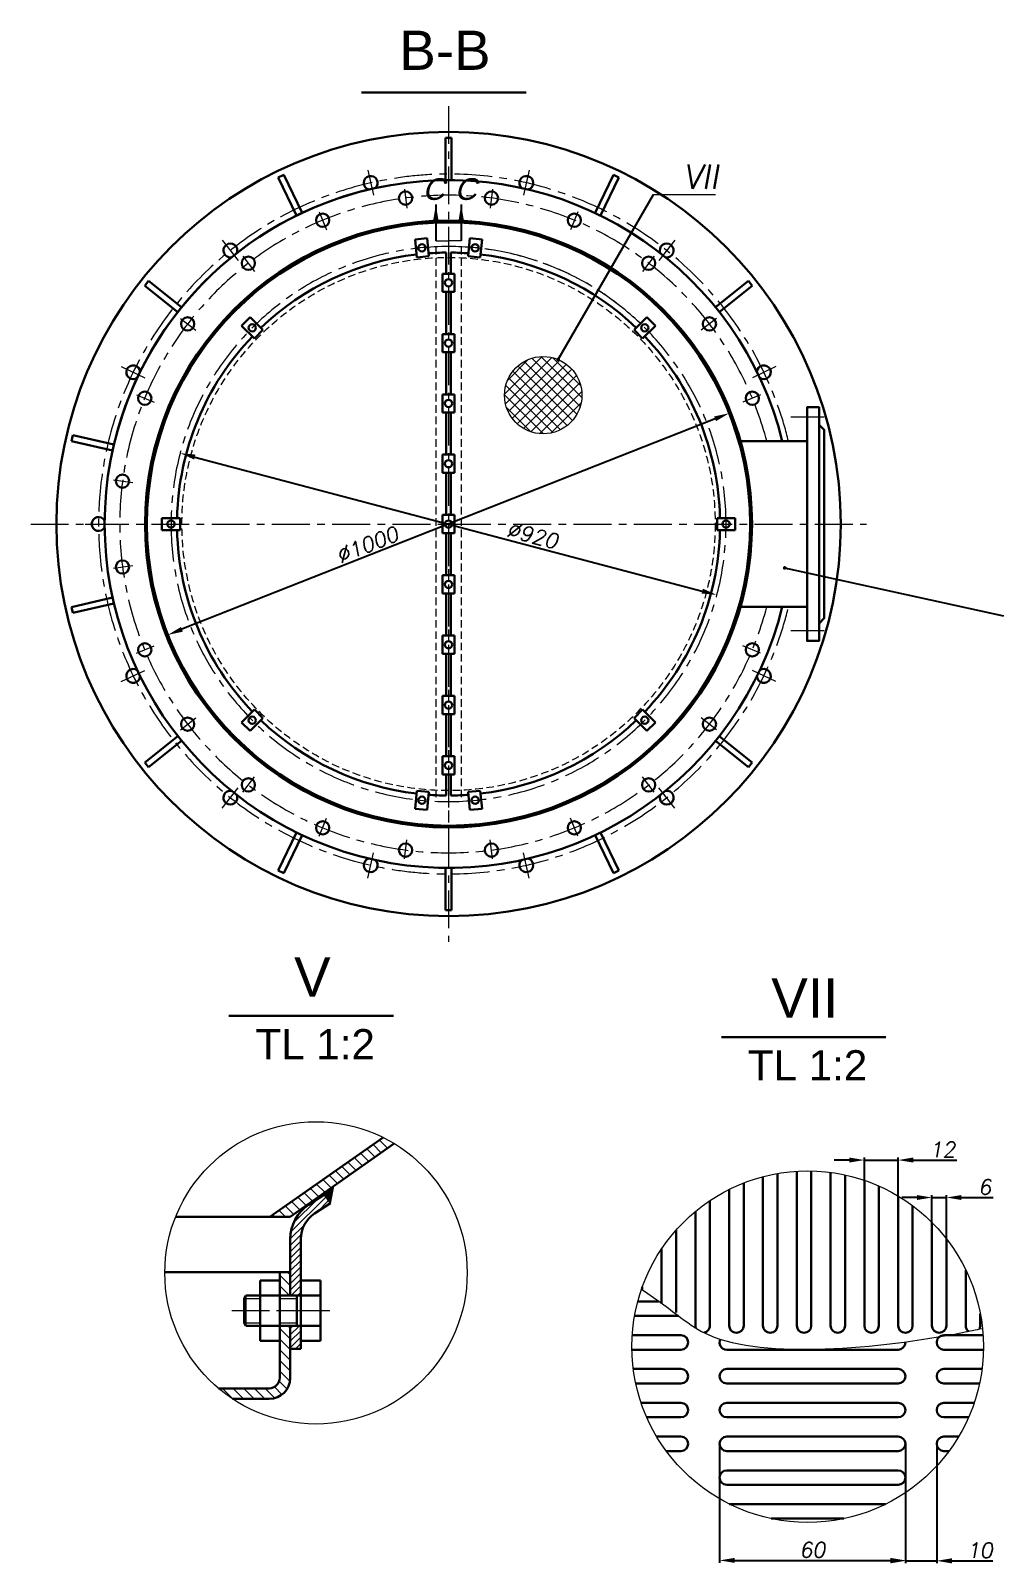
# Model space of a CAD drawing. Header units: inches. Extents: x -9 to 5931, y 0 to 8400.
# Drawn here: x 2730 to 4334, y 3956 to 6497 of the extents above; entities that cross this region are included whole.
import ezdxf

# ---------------------------------------------------------------- set-up
doc = ezdxf.new("R2010")
doc.units = ezdxf.units.IN
doc.header["$LTSCALE"] = 50
doc.header["$MEASUREMENT"] = 0
doc.linetypes.add('CENTER', pattern=[2, 1.25, -0.25, 0.25, -0.25])
doc.linetypes.add('HIDDEN', pattern=[0.375, 0.25, -0.125])
for name, color, linetype, lineweight in [('Dam', 2, 'Continuous', 30), ('Khuat', 6, 'HIDDEN', 13), ('kthuoc', 3, 'Continuous', 13), ('manh', 4, 'Continuous', 13), ('Net manh', 3, 'Continuous', 13), ('Tam', 1, 'CENTER', 13), ('Tam dut', 1, 'CENTER', 13)]:
    doc.layers.add(name, color=color, linetype=linetype, lineweight=lineweight)
doc.styles.add('1', font='VNARIAL.ttf', dxfattribs={"oblique": 15, "height": 25})
doc.styles.add('chu2.5', font='txt.shx', dxfattribs={"oblique": 10, "height": 25})
doc.styles.add('chu50', font='VNARIAL.ttf', dxfattribs={"height": 50})
doc.styles.add('chu65', font='VNARIAL.ttf', dxfattribs={"height": 65})
doc.dimstyles.new('kichthuoc2.5', dxfattribs={"dimtxt": 25, "dimasz": 25, "dimexe": 4, "dimexo": 0, "dimgap": 5, "dimtad": 1, "dimtoh": 1, "dimdec": 0, "dimzin": 0, "dimdsep": 46, "dimtxsty": 'chu2.5', "dimcen": 5, "dimclrd": 256, "dimclre": 256, "dimclrt": 256, "dimadec": 0, "dimazin": 0, "dimtfac": 1, "dimtdec": 0, "dimtmove": 0, "dimatfit": 0, "dimfxl": 0, "dimtolj": 1, "dimtzin": 0, "dimarcsym": 0})
pattern_1 = [(135, (-1882.745, 956.447), (-8.838835, -8.838835), [])]
pattern_2 = [(45, (-1903.2934, 1435.41), (-5.303301, 5.303301), [])]

# ---------------------------------------------------------------- blocks, each defined once
blk = doc.blocks.new('*D43')
at = {"layer": 'DEFPOINTS', "color": 0}
for p in [(3887.3, 5862.7), (2957.2, 5495.4)]:
    blk.add_point(p, dxfattribs=at)
at = {"layer": 'Net manh', "lineweight": -2}
blk.add_line((3864.1, 5853.5), (2980.5, 5504.6), dxfattribs=at)
at = {"layer": 'Net manh'}
for points in [[(3862.5, 5857.4), (3865.6, 5849.6), (3887.3, 5862.7)], [(2978.9, 5508.5), (2982, 5500.7), (2957.2, 5495.4)]]:
    blk.add_solid(points, dxfattribs=at)
at = {"layer": 'Net manh', "insert": (3287.5, 5644.7), "char_height": 25, "attachment_point": 5, "rotation": 21.5475, "style": 'chu2.5'}
blk.add_mtext('\\A1;∅1000', dxfattribs=at)
blk = doc.blocks.new('*D44')
at = {"layer": 'DEFPOINTS', "color": 0}
for p in [(2977.5, 5796.6), (3867, 5561.6)]:
    blk.add_point(p, dxfattribs=at)
at = {"layer": 'Net manh', "lineweight": -2}
blk.add_line((3001.7, 5790.2), (3842.8, 5568), dxfattribs=at)
at = {"layer": 'Net manh'}
for points in [[(3002.8, 5794.2), (3000.6, 5786.1), (2977.5, 5796.6)], [(3843.9, 5572), (3841.8, 5563.9), (3867, 5561.6)]]:
    blk.add_solid(points, dxfattribs=at)
at = {"layer": 'Net manh', "insert": (3561.3, 5660.4), "char_height": 25, "attachment_point": 5, "rotation": 345.2021, "style": 'chu2.5'}
blk.add_mtext('\\A1;∅920', dxfattribs=at)
blk = doc.blocks.new('*D59')
at = {"layer": 'DEFPOINTS', "color": 0}
for p in [(3871.5, 4154.5), (4179.5, 4154.5), (4179.5, 3961.2)]:
    blk.add_point(p, dxfattribs=at)
at = {"layer": 'kthuoc', "lineweight": -2}
for p, q in [((3871.5, 4154.5), (3871.5, 3957.2)), ((4179.5, 4154.5), (4179.5, 3957.2)), ((3896.5, 3961.2), (4154.5, 3961.2))]:
    blk.add_line(p, q, dxfattribs=at)
at = {"layer": 'kthuoc'}
for points in [[(3896.5, 3965.4), (3896.5, 3957.1), (3871.5, 3961.2)], [(4154.5, 3965.4), (4154.5, 3957.1), (4179.5, 3961.2)]]:
    blk.add_solid(points, dxfattribs=at)
at = {"layer": 'kthuoc', "insert": (4025.5, 3978.7), "char_height": 25, "attachment_point": 5, "style": 'chu2.5'}
blk.add_mtext('\\A1;60', dxfattribs=at)
blk = doc.blocks.new('*D60')
at = {"layer": 'DEFPOINTS', "color": 0}
for p in [(4179.5, 4154.5), (4231.5, 4154.5), (4231.5, 3960.5)]:
    blk.add_point(p, dxfattribs=at)
at = {"layer": 'kthuoc', "lineweight": -2}
for p, q in [((4179.5, 4154.5), (4179.5, 3956.5)), ((4231.5, 4154.5), (4231.5, 3956.5)), ((4154.5, 3960.5), (4129.5, 3960.5)), ((4179.5, 3960.5), (4231.5, 3960.5)), ((4256.5, 3960.5), (4324.4, 3960.5))]:
    blk.add_line(p, q, dxfattribs=at)
at = {"layer": 'kthuoc'}
for points in [[(4154.5, 3964.7), (4154.5, 3956.3), (4179.5, 3960.5)], [(4256.5, 3964.7), (4256.5, 3956.3), (4231.5, 3960.5)]]:
    blk.add_solid(points, dxfattribs=at)
at = {"layer": 'kthuoc', "insert": (4302.9, 3978), "char_height": 25, "attachment_point": 5, "style": 'chu2.5'}
blk.add_mtext('\\A1;10', dxfattribs=at)
blk = doc.blocks.new('*D61')
at = {"layer": 'DEFPOINTS', "color": 0}
for p in [(4167.5, 4624.8), (4111.5, 4534.5), (4167.5, 4534.5)]:
    blk.add_point(p, dxfattribs=at)
at = {"layer": 'kthuoc', "lineweight": -2}
for p, q in [((4086.5, 4624.8), (4061.5, 4624.8)), ((4111.5, 4534.5), (4111.5, 4628.8)), ((4111.5, 4624.8), (4167.5, 4624.8)), ((4167.5, 4534.5), (4167.5, 4628.8)), ((4192.5, 4624.8), (4264.6, 4624.8))]:
    blk.add_line(p, q, dxfattribs=at)
at = {"layer": 'kthuoc'}
for points in [[(4086.5, 4629), (4086.5, 4620.7), (4111.5, 4624.8)], [(4192.5, 4629), (4192.5, 4620.7), (4167.5, 4624.8)]]:
    blk.add_solid(points, dxfattribs=at)
at = {"layer": 'kthuoc', "insert": (4241.1, 4642.3), "char_height": 25, "attachment_point": 5, "style": 'chu2.5'}
blk.add_mtext('\\A1;12', dxfattribs=at)
blk = doc.blocks.new('*D62')
at = {"layer": 'DEFPOINTS', "color": 0}
for p in [(4247.5, 4562.7), (4223.5, 4493.1), (4247.5, 4482.4)]:
    blk.add_point(p, dxfattribs=at)
at = {"layer": 'kthuoc', "lineweight": -2}
for p, q in [((4198.5, 4562.7), (4173.5, 4562.7)), ((4223.5, 4493.1), (4223.5, 4566.7)), ((4223.5, 4562.7), (4247.5, 4562.7)), ((4247.5, 4482.4), (4247.5, 4566.7)), ((4272.5, 4562.7), (4325, 4562.7))]:
    blk.add_line(p, q, dxfattribs=at)
at = {"layer": 'kthuoc'}
for points in [[(4198.5, 4566.9), (4198.5, 4558.6), (4223.5, 4562.7)], [(4272.5, 4566.9), (4272.5, 4558.6), (4247.5, 4562.7)]]:
    blk.add_solid(points, dxfattribs=at)
at = {"layer": 'kthuoc', "insert": (4311.2, 4580.2), "char_height": 25, "attachment_point": 5, "style": 'chu2.5'}
blk.add_mtext('\\A1;6', dxfattribs=at)

msp = doc.modelspace()

# ---------------------------------------------------------------- hatches: boundary and pattern name
at = {"layer": 'kthuoc'}
h = msp.add_hatch(dxfattribs=at)
h.set_pattern_fill('ANSI31', color=256, scale=100, angle=90, style=0)
h.set_pattern_definition(pattern_1)
h.paths.add_polyline_path([(3332.3, 4652.1, 0.021115), (3313.8, 4662.3), (3125.9, 4530.6), (3160, 4530.6)])
msp.add_hatch(color=256, dxfattribs=at).paths.add_polyline_path([(3232, 4581.4), (3213.5, 4568.3), (3214.7, 4566.6), (3216.8, 4568), (3226.4, 4553.4)])
h = msp.add_hatch(dxfattribs=at)
h.set_pattern_fill('ANSI31', color=256, scale=60, style=0)
h.set_pattern_definition(pattern_2)
h.paths.add_polyline_path([(3177.5, 4494.3, -0.252264), (3200, 4536), (3226.4, 4553.4), (3216.8, 4568), (3190.4, 4550.6, 0.252264), (3160, 4494.3), (3160, 4438.9), (3160, 4400.2), (3177.5, 4400.2)])
h = msp.add_hatch(dxfattribs=at)
h.set_pattern_fill('ANSI31', color=256, scale=100, angle=90, style=0)
h.set_pattern_definition(pattern_1)
h.paths.add_polyline_path([(3160, 4438.9), (3142.5, 4438.9), (3142.5, 4400.2), (3160, 4400.2)])
h = msp.add_hatch(dxfattribs=at)
h.set_pattern_fill('ANSI31', color=256, scale=100, angle=90, style=0)
h.set_pattern_definition(pattern_1)
h.paths.add_polyline_path([(3160, 4263.9), (3160, 4350.2), (3142.5, 4350.2), (3142.5, 4325.2), (3142.5, 4263.9, -0.414214), (3125, 4246.4), (3041, 4246.4, 0.029148), (3064.3, 4228.9), (3125, 4228.9, 0.414214)])
h = msp.add_hatch(dxfattribs=at)
h.set_pattern_fill('ANSI31', color=256, scale=60, style=0)
h.set_pattern_definition(pattern_2)
h.paths.add_polyline_path([(3177.5, 4350.2), (3160, 4350.2), (3160, 4311.7), (3177.5, 4311.7)])
at = {"layer": 'Net manh'}
h = msp.add_hatch(dxfattribs=at)
h.set_pattern_fill('ANSI31', color=256, scale=20, angle=90, style=0)
h.set_pattern_definition([(45, (12104.2549, -1661.0644), (1.76776695, -1.76776695), [])])
edge = h.paths.add_edge_path()
edge.add_arc((3422.3, 5679.1), 503, 90, 270, ccw=False)
edge.add_arc((3422.3, 5679.1), 503, 270, 450, ccw=False)
edge = h.paths.add_edge_path(flags=16)
edge.add_arc((3422.3, 5679.1), 500, 90, 270, ccw=False)
edge.add_arc((3422.3, 5679.1), 500, 270, 450, ccw=False)
h = msp.add_hatch(dxfattribs=at)
h.set_pattern_fill('ANSI37', color=256, scale=100, angle=90, style=0)
h.set_pattern_definition([(45, (6864.261, -1468.997), (8.838835, -8.838835), []), (315, (6864.261, -1468.997), (-8.838835, -8.838835), [])])
h.paths.add_polyline_path([(3643.3, 5892.7, 1), (3515, 5892.7, 1)])

# ---------------------------------------------------------------- linework, layer by layer
at = {"layer": 'Dam'}
for p, q in [((3278.2, 6394.3), (3550.8, 6394.3)), ((3417.3, 6319.1), (3427.3, 6319.1)), ((3417.3, 6319.1), (3417.3, 6249)), ((3427.3, 6319.1), (3427.3, 6249)), ((3140.1, 6253.5), (3149.1, 6257.9)), ((3140.1, 6253.5), (3170.5, 6190.4)), ((3149.1, 6257.9), (3179.5, 6194.8)), ((3695.5, 6257.9), (3665.1, 6194.8)), ((3704.5, 6253.5), (3674.1, 6190.4)), ((3695.5, 6257.9), (3704.5, 6253.5)), ((2918.8, 6074.2), (2925, 6082)), ((2918.8, 6074.2), (2973.5, 6030.5)), ((2925, 6082), (2979.8, 6038.4)), ((3919.5, 6082), (3864.8, 6038.4)), ((3925.8, 6074.2), (3871, 6030.5)), ((3919.5, 6082), (3925.8, 6074.2)), ((2797.2, 5816.6), (2799.4, 5826.4)), ((2799.4, 5826.4), (2867.7, 5810.8)), ((2797.2, 5816.6), (2865.5, 5801)), ((2797.2, 5541.5), (2865.5, 5557.1)), ((2799.4, 5531.8), (2797.2, 5541.5)), ((2799.4, 5531.8), (2867.7, 5547.4)), ((2918.8, 5283.9), (2973.5, 5327.6)), ((2925, 5276.1), (2979.8, 5319.8)), ((3919.5, 5276.1), (3864.8, 5319.8)), ((3925.8, 5283.9), (3871, 5327.6)), ((2925, 5276.1), (2918.8, 5283.9)), ((3925.8, 5283.9), (3919.5, 5276.1)), ((3140.1, 5104.6), (3170.5, 5167.7)), ((3149.1, 5100.3), (3179.5, 5163.4)), ((3695.5, 5100.3), (3665.1, 5163.4)), ((3704.5, 5104.6), (3674.1, 5167.7)), ((3417.3, 5039.1), (3417.3, 5109.1)), ((3427.3, 5039.1), (3427.3, 5109.1)), ((3149.1, 5100.3), (3140.1, 5104.6)), ((3704.5, 5104.6), (3695.5, 5100.3)), ((3427.3, 5039.1), (3417.3, 5039.1)), ((3058.4, 4863.8), (3331.1, 4863.8)), ((3072.5, 4863.8), (3213.3, 4863.8)), ((3874.5, 4828.8), (4147.2, 4828.8)), ((3888.6, 4828.8), (4029.4, 4828.8)), ((3125.9, 4530.6), (3313.8, 4662.3)), ((3160, 4530.6), (3332.3, 4652.1)), ((3967.5, 4350.5), (3967.5, 4602.4)), ((3999.5, 4350.5), (3999.5, 4606.2)), ((4023.5, 4350.5), (4023.5, 4606.7)), ((4055.5, 4350.5), (4055.5, 4604.2)), ((4079.5, 4350.5), (4079.5, 4600)), ((3887.5, 4350.5), (3887.5, 4576.2)), ((3887.5, 4350.5), (3887.5, 4576.2)), ((3911.5, 4350.5), (3911.5, 4586.8)), ((3911.5, 4350.5), (3911.5, 4586.8)), ((3943.5, 4350.5), (3943.5, 4597.2)), ((4111.5, 4350.5), (4111.5, 4591.1)), ((4135.5, 4350.5), (4135.5, 4581.7)), ((3190.4, 4550.6), (3216.8, 4568)), ((3200, 4536), (3226.4, 4553.4)), ((3216.8, 4568), (3226.4, 4553.4)), ((3855.5, 4350.5), (3855.5, 4557.6)), ((3855.5, 4350.5), (3855.5, 4557.6)), ((4167.5, 4350.5), (4167.5, 4565.1)), ((4191.5, 4350.5), (4191.5, 4549)), ((3160, 4530.6), (2969.9, 4530.6)), ((3831.5, 4350.5), (3831.5, 4539.7)), ((3831.5, 4355.6), (3831.5, 4539.7)), ((3799.5, 4372.3), (3799.5, 4508.7)), ((3799.5, 4372.3), (3799.5, 4508.7)), ((4223.5, 4350.5), (4223.5, 4521.3)), ((3160, 4438.9), (3160, 4494.3)), ((3177.5, 4311.7), (3177.5, 4494.3)), ((3775.5, 4387), (3775.5, 4477.7)), ((3775.5, 4387), (3775.5, 4477.7)), ((4247.5, 4350.5), (4247.5, 4494.1)), ((3160, 4438.9), (2952.1, 4438.9)), ((3110.2, 4375.2), (3110.2, 4425.2)), ((3110.2, 4425.2), (3142.5, 4425.2)), ((3142.5, 4438.9), (3142.5, 4263.9)), ((3142.5, 4425.2), (3142.5, 4400.2)), ((3160, 4438.9), (3160, 4400.2)), ((3160, 4438.9), (3160, 4400.2)), ((3177.5, 4425.2), (3209.9, 4425.2)), ((3209.9, 4425.2), (3209.9, 4325.2)), ((4279.5, 4350.5), (4279.5, 4442.5)), ((3083.4, 4395.2), (3086.6, 4400.2)), ((3086.6, 4400.2), (3209.9, 4400.2)), ((3170.7, 4400.2), (3170.7, 4350.2)), ((3743.5, 4409.7), (3743.5, 4414.5)), ((3083.4, 4395.2), (3083.4, 4355.2)), ((3110.2, 4325.2), (3110.2, 4375.2)), ((3142.5, 4375.2), (3142.5, 4325.2)), ((3736, 4390.5), (3770.4, 4390.5)), ((4303.5, 4350.5), (4303.5, 4370.1)), ((3083.4, 4355.2), (3086.6, 4350.2)), ((3086.6, 4350.2), (3209.9, 4350.2)), ((3160, 4350.2), (3160, 4263.9)), ((3160, 4350.2), (3160, 4263.9)), ((3730.7, 4366.5), (3803.5, 4366.5)), ((3110.2, 4325.2), (3142.5, 4325.2)), ((3177.5, 4325.2), (3209.9, 4325.2)), ((3726.8, 4334.5), (3807.5, 4334.5)), ((4308.1, 4334.5), (4243.5, 4334.5)), ((3177.5, 4311.7), (3160, 4311.7)), ((3726.2, 4310.5), (3807.5, 4310.5)), ((3883.5, 4310.5), (4167.5, 4310.5)), ((4308.7, 4310.5), (4243.5, 4310.5)), ((3728.5, 4278.5), (3807.5, 4278.5)), ((3883.5, 4278.5), (4167.5, 4278.5)), ((4306.4, 4278.5), (4243.5, 4278.5)), ((3125, 4246.4), (3041, 4246.4)), ((3732.6, 4254.5), (3807.5, 4254.5)), ((3883.5, 4254.5), (4167.5, 4254.5)), ((4302.3, 4254.5), (4243.5, 4254.5)), ((3125, 4228.9), (3064.3, 4228.9)), ((3741.4, 4222.5), (3807.5, 4222.5)), ((3883.5, 4222.5), (4167.5, 4222.5)), ((4293.5, 4222.5), (4243.5, 4222.5)), ((3750.7, 4198.5), (3807.5, 4198.5)), ((3883.5, 4198.5), (4167.5, 4198.5)), ((4284.2, 4198.5), (4243.5, 4198.5)), ((3767.2, 4166.5), (3807.5, 4166.5)), ((3783.1, 4142.5), (3807.5, 4142.5)), ((3883.5, 4166.5), (4167.5, 4166.5)), ((3883.5, 4142.5), (4167.5, 4142.5)), ((4267.7, 4166.5), (4243.5, 4166.5)), ((4251.8, 4142.5), (4243.5, 4142.5)), ((3883.5, 4110.5), (4167.5, 4110.5)), ((3883.5, 4086.5), (4167.5, 4086.5)), ((3888.1, 4054.5), (4146.8, 4054.5)), ((3957.3, 4030.5), (4077.6, 4030.5))]:
    msp.add_line(p, q, dxfattribs=at)
at = {"layer": 'Dam', "color": 2}
for p, q in [((3366.8, 6150.9), (3386.7, 6152.8)), ((3369.7, 6121.1), (3366.8, 6150.9)), ((3389.6, 6123), (3386.7, 6152.8)), ((3455, 6123), (3457.8, 6152.8)), ((3477.8, 6150.9), (3457.8, 6152.8)), ((3474.9, 6121.1), (3477.8, 6150.9)), ((3389.6, 6123), (3369.7, 6121.1)), ((3418.3, 6129), (3418.3, 6094.1)), ((3418.3, 6129), (3418.3, 6094.1)), ((3426.3, 6129), (3426.3, 6094.1)), ((3426.3, 6129), (3426.3, 6094.1)), ((3455, 6123), (3474.9, 6121.1)), ((3412.3, 6094.1), (3432.3, 6094.1)), ((3412.3, 6064.1), (3412.3, 6094.1)), ((3412.3, 6064.1), (3412.3, 6094.1)), ((3432.3, 6094.1), (3412.3, 6094.1)), ((3432.3, 6064.1), (3432.3, 6094.1)), ((3432.3, 6064.1), (3432.3, 6094.1)), ((3432.3, 6064.1), (3412.3, 6064.1)), ((3412.3, 6064.1), (3432.3, 6064.1)), ((3418.3, 6064.1), (3418.3, 5994.1)), ((3418.3, 6064.1), (3418.3, 5994.1)), ((3426.3, 6064.1), (3426.3, 5994.1)), ((3426.3, 6064.1), (3426.3, 5994.1)), ((3093.5, 6022), (3079.3, 6007.9)), ((3114.7, 6000.8), (3093.5, 6022)), ((3729.9, 6000.8), (3751.1, 6022)), ((3751.1, 6022), (3765.2, 6007.9)), ((3100.5, 5986.7), (3079.3, 6007.9)), ((3100.5, 5986.7), (3114.7, 6000.8)), ((3744, 5986.7), (3729.9, 6000.8)), ((3744, 5986.7), (3765.2, 6007.9)), ((3412.3, 5994.1), (3432.3, 5994.1)), ((3412.3, 5964.1), (3412.3, 5994.1)), ((3412.3, 5964.1), (3412.3, 5994.1)), ((3432.3, 5994.1), (3412.3, 5994.1)), ((3432.3, 5964.1), (3432.3, 5994.1)), ((3432.3, 5964.1), (3432.3, 5994.1)), ((3432.3, 5964.1), (3412.3, 5964.1)), ((3412.3, 5964.1), (3432.3, 5964.1)), ((3418.3, 5964.1), (3418.3, 5894.1)), ((3418.3, 5964.1), (3418.3, 5894.1)), ((3426.3, 5964.1), (3426.3, 5894.1)), ((3426.3, 5964.1), (3426.3, 5894.1)), ((3412.3, 5894.1), (3432.3, 5894.1)), ((3412.3, 5864.1), (3412.3, 5894.1)), ((3412.3, 5864.1), (3412.3, 5894.1)), ((3432.3, 5894.1), (3412.3, 5894.1)), ((3432.3, 5864.1), (3432.3, 5894.1)), ((3432.3, 5864.1), (3432.3, 5894.1)), ((3432.3, 5864.1), (3412.3, 5864.1)), ((3412.3, 5864.1), (3432.3, 5864.1)), ((3418.3, 5864.1), (3418.3, 5794.1)), ((3418.3, 5864.1), (3418.3, 5794.1)), ((3426.3, 5864.1), (3426.3, 5794.1)), ((3426.3, 5864.1), (3426.3, 5794.1)), ((4036.5, 5843.7), (4036.5, 5514.5)), ((3412.3, 5794.1), (3432.3, 5794.1)), ((3412.3, 5764.1), (3412.3, 5794.1)), ((3412.3, 5764.1), (3412.3, 5794.1)), ((3432.3, 5794.1), (3412.3, 5794.1)), ((3432.3, 5764.1), (3432.3, 5794.1)), ((3432.3, 5764.1), (3432.3, 5794.1)), ((3906.1, 5816.6), (4016.5, 5816.6)), ((3432.3, 5764.1), (3412.3, 5764.1)), ((3412.3, 5764.1), (3432.3, 5764.1)), ((3418.3, 5764.1), (3418.3, 5694.1)), ((3418.3, 5764.1), (3418.3, 5694.1)), ((3426.3, 5764.1), (3426.3, 5694.1)), ((3426.3, 5764.1), (3426.3, 5694.1)), ((3412.3, 5664.1), (3412.3, 5694.1)), ((3412.3, 5694.1), (3432.3, 5694.1)), ((3432.3, 5694.1), (3412.3, 5694.1)), ((3412.3, 5694.1), (3412.3, 5664.1)), ((3412.3, 5694.1), (3412.3, 5664.1)), ((3412.3, 5694.1), (3432.3, 5694.1)), ((3432.3, 5694.1), (3412.3, 5694.1)), ((3412.3, 5664.1), (3412.3, 5694.1)), ((3432.3, 5664.1), (3432.3, 5694.1)), ((3432.3, 5694.1), (3432.3, 5664.1)), ((3432.3, 5694.1), (3432.3, 5664.1)), ((3432.3, 5664.1), (3432.3, 5694.1)), ((2947.3, 5689.1), (2947.3, 5669.1)), ((2977.3, 5689.1), (2947.3, 5689.1)), ((2977.3, 5669.1), (2947.3, 5669.1)), ((2977.3, 5669.1), (2977.3, 5689.1)), ((3867.3, 5689.1), (3897.3, 5689.1)), ((3867.3, 5669.1), (3867.3, 5689.1)), ((3867.3, 5669.1), (3897.3, 5669.1)), ((3897.3, 5689.1), (3897.3, 5669.1)), ((3432.3, 5664.1), (3412.3, 5664.1)), ((3412.3, 5664.1), (3432.3, 5664.1)), ((3432.3, 5664.1), (3412.3, 5664.1)), ((3412.3, 5664.1), (3432.3, 5664.1)), ((3418.3, 5664.1), (3418.3, 5594.1)), ((3418.3, 5664.1), (3418.3, 5594.1)), ((3426.3, 5664.1), (3426.3, 5594.1)), ((3426.3, 5664.1), (3426.3, 5594.1)), ((3412.3, 5594.1), (3412.3, 5564.1)), ((3432.3, 5594.1), (3412.3, 5594.1)), ((3412.3, 5594.1), (3432.3, 5594.1)), ((3412.3, 5594.1), (3412.3, 5564.1)), ((3432.3, 5594.1), (3432.3, 5564.1)), ((3432.3, 5594.1), (3432.3, 5564.1)), ((3412.3, 5564.1), (3432.3, 5564.1)), ((3432.3, 5564.1), (3412.3, 5564.1)), ((3418.3, 5564.1), (3418.3, 5494.1)), ((3418.3, 5564.1), (3418.3, 5494.1)), ((3426.3, 5564.1), (3426.3, 5494.1)), ((3426.3, 5564.1), (3426.3, 5494.1)), ((3906.1, 5541.6), (4016.5, 5541.6)), ((3412.3, 5494.1), (3412.3, 5464.1)), ((3432.3, 5494.1), (3412.3, 5494.1)), ((3412.3, 5494.1), (3432.3, 5494.1)), ((3412.3, 5494.1), (3412.3, 5464.1)), ((3432.3, 5494.1), (3432.3, 5464.1)), ((3432.3, 5494.1), (3432.3, 5464.1)), ((3412.3, 5464.1), (3432.3, 5464.1)), ((3432.3, 5464.1), (3412.3, 5464.1)), ((3418.3, 5464.1), (3418.3, 5394.1)), ((3418.3, 5464.1), (3418.3, 5394.1)), ((3426.3, 5464.1), (3426.3, 5394.1)), ((3426.3, 5464.1), (3426.3, 5394.1)), ((3412.3, 5394.1), (3412.3, 5364.1)), ((3432.3, 5394.1), (3412.3, 5394.1)), ((3412.3, 5394.1), (3432.3, 5394.1)), ((3412.3, 5394.1), (3412.3, 5364.1)), ((3432.3, 5394.1), (3432.3, 5364.1)), ((3432.3, 5394.1), (3432.3, 5364.1)), ((3100.5, 5371.5), (3079.3, 5350.3)), ((3100.5, 5371.5), (3114.7, 5357.3)), ((3412.3, 5364.1), (3432.3, 5364.1)), ((3432.3, 5364.1), (3412.3, 5364.1)), ((3418.3, 5364.1), (3418.3, 5294.1)), ((3418.3, 5364.1), (3418.3, 5294.1)), ((3426.3, 5364.1), (3426.3, 5294.1)), ((3426.3, 5364.1), (3426.3, 5294.1)), ((3744, 5371.5), (3729.9, 5357.3)), ((3744, 5371.5), (3765.2, 5350.3)), ((3093.5, 5336.1), (3079.3, 5350.3)), ((3114.7, 5357.3), (3093.5, 5336.1)), ((3729.9, 5357.3), (3751.1, 5336.1)), ((3751.1, 5336.1), (3765.2, 5350.3)), ((3412.3, 5294.1), (3412.3, 5264.1)), ((3432.3, 5294.1), (3412.3, 5294.1)), ((3412.3, 5294.1), (3432.3, 5294.1)), ((3412.3, 5294.1), (3412.3, 5264.1)), ((3432.3, 5294.1), (3432.3, 5264.1)), ((3432.3, 5294.1), (3432.3, 5264.1)), ((3412.3, 5264.1), (3432.3, 5264.1)), ((3432.3, 5264.1), (3412.3, 5264.1)), ((3418.3, 5264.1), (3418.3, 5229.1)), ((3418.3, 5264.1), (3418.3, 5229.1)), ((3426.3, 5264.1), (3426.3, 5229.1)), ((3426.3, 5264.1), (3426.3, 5229.1)), ((3369.7, 5237.1), (3366.8, 5207.2)), ((3389.6, 5235.2), (3369.7, 5237.1)), ((3389.6, 5235.2), (3386.7, 5205.3)), ((3455, 5235.2), (3474.9, 5237.1)), ((3455, 5235.2), (3457.8, 5205.3)), ((3474.9, 5237.1), (3477.8, 5207.2)), ((3366.8, 5207.2), (3386.7, 5205.3)), ((3477.8, 5207.2), (3457.8, 5205.3))]:
    msp.add_line(p, q, dxfattribs=at)
for points in [[(4016.5, 5679.1), (4016.5, 5872.8), (4036.5, 5872.8), (4036.5, 5843.7), (4044.9, 5835.3), (4044.9, 5679.1)], [(4016.5, 5679.1), (4016.5, 5485.3), (4036.5, 5485.3), (4036.5, 5514.5), (4044.9, 5522.8), (4044.9, 5679.1)]]:
    msp.add_lwpolyline(points, dxfattribs=at)
at = {"layer": 'Dam'}
for centre, radius in [((3422.3, 5679.1), 650), ((3351.1, 6219.4), 11), ((3493.4, 6219.4), 11), ((3213.7, 6182.6), 11), ((3630.8, 6182.6), 11), ((3090.5, 6111.4), 11), ((3754, 6111.4), 11), ((2989.9, 6010.8), 11), ((3854.7, 6010.8), 11), ((2918.8, 5887.6), 11), ((3925.8, 5887.6), 11), ((2881.9, 5750.2), 11), ((2881.9, 5607.9), 11), ((2918.8, 5470.5), 11), ((3925.8, 5470.5), 11), ((2989.9, 5347.3), 11), ((3854.7, 5347.3), 11), ((3090.5, 5246.7), 11), ((3754, 5246.7), 11), ((3213.7, 5175.6), 11), ((3630.8, 5175.6), 11), ((3351.1, 5138.7), 11), ((3493.4, 5138.7), 11)]:
    msp.add_circle(centre, radius, dxfattribs=at)
at = {"layer": 'Dam', "color": 2}
for centre in [(3378.2, 6136.9), (3466.4, 6136.9), (3422.3, 6079.1), (3422.3, 6079.1), (3097, 6004.3), (3747.5, 6004.3), (3422.3, 5979.1), (3422.3, 5979.1), (3422.3, 5879.1), (3422.3, 5879.1), (3422.3, 5779.1), (3422.3, 5779.1), (2962.3, 5679.1), (3422.3, 5679.1), (3422.3, 5679.1), (3422.3, 5679.1), (3422.3, 5679.1), (3882.3, 5679.1), (3422.3, 5579.1), (3422.3, 5579.1), (3422.3, 5479.1), (3422.3, 5479.1), (3422.3, 5379.1), (3422.3, 5379.1), (3097, 5353.8), (3747.5, 5353.8), (3422.3, 5279.1), (3422.3, 5279.1), (3378.2, 5221.2), (3466.4, 5221.2)]:
    msp.add_circle(centre, 6, dxfattribs=at)
at = {"layer": 'Dam'}
for centre, radius, start, end in [((3293.2, 6244.5), 11.5, 312.1673, 253.547), ((3551.3, 6244.5), 11.5, 286.453, 227.8327), ((3422.3, 5679.1), 570, 100.6151, 166.2998), ((3060.7, 6132.5), 11.5, 337.8816, 279.2613), ((3783.9, 6132.5), 11.5, 260.7387, 202.1184), ((2899.7, 5930.7), 11.5, 3.5958, 304.9756), ((3944.8, 5930.7), 11.5, 235.0244, 176.4042), ((2842.3, 5679.1), 11.5, 29.3101, 330.6899), ((2899.7, 5427.4), 11.5, 55.0244, 356.4042), ((3944.8, 5427.4), 11.5, 183.5958, 124.9756), ((3060.7, 5225.6), 11.5, 80.7387, 22.1184), ((3783.9, 5225.6), 11.5, 157.8816, 99.2613), ((3293.2, 5113.6), 11.5, 106.453, 47.8327), ((3551.3, 5113.6), 11.5, 132.1673, 73.547), ((3227.5, 4494.3), 67.5, 123.367, 180), ((3227.5, 4494.3), 50, 123.367, 180), ((3843.5, 4350.5), 12, 180, 200.3639), ((3843.5, 4350.5), 12, 281.1248, 0), ((3843.5, 4350.5), 12, 335.715, 0), ((3843.5, 4350.5), 12, 335.715, 0), ((3899.5, 4350.5), 12, 180, 0), ((3899.5, 4350.5), 12, 180, 0), ((3955.5, 4350.5), 12, 180, 0), ((4011.5, 4350.5), 12, 180, 0), ((4067.5, 4350.5), 12, 180, 0), ((4123.5, 4350.5), 12, 180, 0), ((4179.5, 4350.5), 12, 180, 0), ((4235.5, 4350.5), 12, 180, 0), ((4291.5, 4350.5), 12, 180, 232.205), ((4291.5, 4350.5), 12, 331.5838, 0), ((3807.5, 4322.5), 12, 270, 90), ((3883.5, 4322.5), 12, 153.0939, 270), ((4167.5, 4322.5), 12, 270, 359.3855), ((4243.5, 4322.5), 12, 90, 270), ((3807.5, 4266.5), 12, 270, 90), ((3883.5, 4266.5), 12, 90, 270), ((4167.5, 4266.5), 12, 270, 90), ((4243.5, 4266.5), 12, 90, 270), ((3125, 4263.9), 35, 270, 0), ((3125, 4263.9), 17.5, 270, 0), ((3807.5, 4210.5), 12, 270, 90), ((3883.5, 4210.5), 12, 90, 270), ((4167.5, 4210.5), 12, 270, 90), ((4243.5, 4210.5), 12, 90, 270), ((3807.5, 4154.5), 12, 270, 90), ((3883.5, 4154.5), 12, 90, 270), ((4167.5, 4154.5), 12, 270, 90), ((4243.5, 4154.5), 12, 90, 270), ((3883.5, 4098.5), 12, 90, 270), ((4167.5, 4098.5), 12, 270, 90)]:
    msp.add_arc(centre, radius, start, end, dxfattribs=at)
at = {"layer": 'Dam', "color": 2}
for radius, start, end in [(570, 13.959, 346.041), (503, 90, 270), (500, 90, 270), (503, 270, 90), (500, 270, 90), (450, 96.7733, 133.7267), (450, 90.5093, 94.2267), (450, 85.7733, 89.4907), (450, 46.2733, 83.2267), (450, 136.2733, 178.7267), (450, 1.2733, 43.7267), (450, 181.2733, 223.7267), (450, 316.2733, 358.7267), (450, 226.2733, 263.2267), (450, 276.7733, 313.7267), (450, 265.7733, 269.4907), (450, 270.5093, 274.2267)]:
    msp.add_arc((3422.3, 5679.1), radius, start, end, dxfattribs=at)
at = {"layer": 'Khuat'}
for p, q in [((3401.3, 6138.6), (3401.3, 5219.5)), ((3443.3, 6138.6), (3443.3, 5219.5))]:
    msp.add_line(p, q, dxfattribs=at)
msp.add_circle((3422.3, 5679.1), 441.9, dxfattribs=at)
at = {"layer": 'kthuoc'}
for p, q in [((3761.8, 6225.2), (3864.6, 6225.2)), ((3226.4, 4553.4), (3232, 4581.4)), ((3214.7, 4566.6), (3213.5, 4568.3)), ((3086.6, 4400.2), (3086.6, 4350.2))]:
    msp.add_line(p, q, dxfattribs=at)
msp.add_circle((4017.5, 4315.5), 291.3, dxfattribs=at)
msp.add_open_spline([(3742.2, 4410.7), (3799.5, 4372.3), (3874.9, 4288.8), (4151.6, 4313.1), (4296.3, 4343.5), (4307.1, 4345.8)], degree=3, knots=[52.560853, 52.560853, 52.560853, 52.560853, 60.017979, 80.157157, 81.79347, 81.79347, 81.79347, 81.79347], dxfattribs=at)
at = {"layer": 'manh'}
for p, q in [((3083.4, 4395.2), (3110.2, 4395.2)), ((3142.5, 4395.2), (3170.7, 4395.2)), ((3083.4, 4355.2), (3110.2, 4355.2)), ((3142.5, 4355.2), (3170.7, 4355.2))]:
    msp.add_line(p, q, dxfattribs=at)
msp.add_circle((3202.6, 4437.8), 250.5, dxfattribs=at)
at = {"layer": 'Net manh'}
for p, q in [((3422.3, 6179.1), (3361.8, 6179.1)), ((3422.3, 6179.1), (3482.8, 6179.1)), ((3401.3, 6148.4), (3422.3, 6148.4)), ((3401.3, 6148.4), (3422.3, 6148.4)), ((3443.3, 6148.4), (3422.3, 6148.4)), ((3443.3, 6148.4), (3422.3, 6148.4))]:
    msp.add_line(p, q, dxfattribs=at)
msp.add_circle((3579.2, 5892.7), 64.1, dxfattribs=at)
at = {"layer": 'Tam'}
for p, q in [((3288.3, 6265.9), (3297.9, 6224)), ((3556.2, 6265.9), (3546.7, 6224)), ((3349.2, 6234.2), (3353.4, 6202.5)), ((3495.4, 6234.2), (3491.2, 6202.5)), ((3208, 6196.4), (3220.2, 6166.8)), ((3636.5, 6196.4), (3624.3, 6166.8)), ((3047, 6149.7), (3073.8, 6116.1)), ((3797.6, 6149.7), (3770.8, 6116.1)), ((3081.4, 6123.3), (3100.9, 6097.9)), ((3763.1, 6123.3), (3743.7, 6097.9)), ((2978.1, 6019.9), (3003.4, 6000.5)), ((3866.5, 6019.9), (3841.1, 6000.5)), ((2879.9, 5940.3), (2918.7, 5921.6)), ((3964.6, 5940.3), (3925.9, 5921.6)), ((2905, 5893.3), (2934.5, 5881.1)), ((3939.6, 5893.3), (3910, 5881.1)), ((2867.1, 5752.2), (2898.8, 5748)), ((2820.3, 5679.1), (2863.3, 5679.1)), ((2867.1, 5606), (2898.8, 5610.2)), ((2905, 5464.8), (2934.5, 5477)), ((3939.6, 5464.8), (3910, 5477)), ((2879.9, 5417.9), (2918.7, 5436.5)), ((3964.6, 5417.9), (3925.9, 5436.5)), ((2978.1, 5338.2), (3003.4, 5357.7)), ((3866.5, 5338.2), (3841.1, 5357.7)), ((3081.4, 5234.9), (3100.9, 5260.2)), ((3763.1, 5234.9), (3743.7, 5260.2)), ((3047, 5208.4), (3073.8, 5242)), ((3797.6, 5208.4), (3770.8, 5242)), ((3208, 5161.8), (3220.2, 5191.3)), ((3636.5, 5161.8), (3624.3, 5191.3)), ((3288.3, 5092.2), (3297.9, 5134.1)), ((3349.2, 5123.9), (3353.4, 5155.6)), ((3495.4, 5123.9), (3491.2, 5155.6)), ((3556.2, 5092.2), (3546.7, 5134.1)), ((3063, 4375.2), (3226.3, 4375.2)), ((3137.1, 4375.2), (3226.3, 4375.2))]:
    msp.add_line(p, q, dxfattribs=at)
msp.add_arc((3422.3, 5679.1), 580, 13.7136, 346.2864, dxfattribs=at)
at = {"layer": 'Tam dut'}
for p, q in [((3422.3, 6371.7), (3422.3, 4986.5)), ((4044.7, 5856.2), (3989.9, 5856.2)), ((2729.7, 5679.1), (4114.9, 5679.1)), ((3422.3, 5679.1), (3422.3, 5145.4)), ((3422.3, 5679.1), (3422.3, 5145.4)), ((4044.7, 5502), (3989.9, 5502))]:
    msp.add_line(p, q, dxfattribs=at)
for radius, start, end in [(545, 14.6133, 345.3867), (460, 90, 180), (460, 46.3766, 90), (460, 0, 90), (460, 180, 270), (460, 270, 0)]:
    msp.add_arc((3422.3, 5679.1), radius, start, end, dxfattribs=at)

# ---------------------------------------------------------------- texts
at = {"layer": 'kthuoc'}
for s, insert, char_height, width, attachment_point, style in [('B-B', (3416.3, 6464.4), 65, 383.94, 5, 'chu65'), ('V', (3196.6, 4928.4), 65, 383.94, 5, 'chu65'), ('VII', (4012.7, 4893.4), 65, 383.94, 5, 'chu65'), ('TL 1:2', (3102.2, 4841.9), 50, 530.059, 1, 'chu50'), ('TL 1:2', (3918.3, 4806.9), 50, 530.059, 1, 'chu50')]:
    msp.add_mtext(s, dxfattribs=dict(at, insert=insert, char_height=char_height, width=width, attachment_point=attachment_point, style=style))
at = {"layer": 'manh', "insert": (3869.5, 6234.9), "char_height": 40, "attachment_point": 9, "style": 'chu2.5'}
msp.add_mtext('VII', dxfattribs=at)
at = {"layer": 'Net manh', "char_height": 36, "width": 381.643, "attachment_point": 3, "style": '1'}
for insert in [(3415.3, 6252.4), (3468.5, 6252.4)]:
    msp.add_mtext('C', dxfattribs=dict(at, insert=insert))

# ---------------------------------------------------------------- dimensions: what is measured, and where the dimension line sits
at = {"layer": 'kthuoc'}
for base, p1, p2, text, picture, middle in [((4167.5, 4624.8), (4111.5, 4534.5), (4167.5, 4534.5), '12', '*D61', (4241.1, 4642.3)), ((4247.5, 4562.7), (4223.5, 4493.1), (4247.5, 4482.4), '6', '*D62', (4311.2, 4580.2)), ((4179.5, 3961.2), (3871.5, 4154.5), (4179.5, 4154.5), '60', '*D59', (4025.5, 3978.7)), ((4231.5, 3960.5), (4179.5, 4154.5), (4231.5, 4154.5), '10', '*D60', (4302.9, 3978))]:
    dim = msp.add_linear_dim(base=base, p1=p1, p2=p2, text=text, dimstyle='kichthuoc2.5', dxfattribs=at)
    dim.commit()
    dim.dimension.update_dxf_attribs({"geometry": picture, "text_midpoint": middle})
at = {"layer": 'Net manh'}
for p1, p2, picture, middle in [((3887.3, 5862.7), (2957.2, 5495.4), '*D43', (3293.9, 5628.4)), ((2977.5, 5796.6), (3867, 5561.6), '*D44', (3556.9, 5643.5))]:
    dim = msp.add_diameter_dim_2p(p1=p1, p2=p2, dimstyle='kichthuoc2.5', dxfattribs=at)
    dim.commit()
    dim.dimension.update_dxf_attribs({"geometry": picture, "text_midpoint": middle, "dimtype": 163})

# ---------------------------------------------------------------- leaders
at = {"layer": 'kthuoc'}
for points in [[(3604, 5951.9), (3761.8, 6225.2)], [(3979.4, 5606.4), (4342.2, 5526.7)]]:
    msp.add_leader(points, dimstyle='kichthuoc2.5', override={"dimasz": 6, "dimgap": 5, "dimtad": 0, "dimldrblk": 'Dot'}, dxfattribs=at)
at = {"layer": 'Net manh'}
for points in [[(3401.3, 6208.9), (3401.3, 6148.4)], [(3443.3, 6208.9), (3443.3, 6148.4)]]:
    msp.add_leader(points, dimstyle='kichthuoc2.5', override={"dimgap": 5, "dimtad": 0}, dxfattribs=at)

doc.saveas('drawing.dxf')
